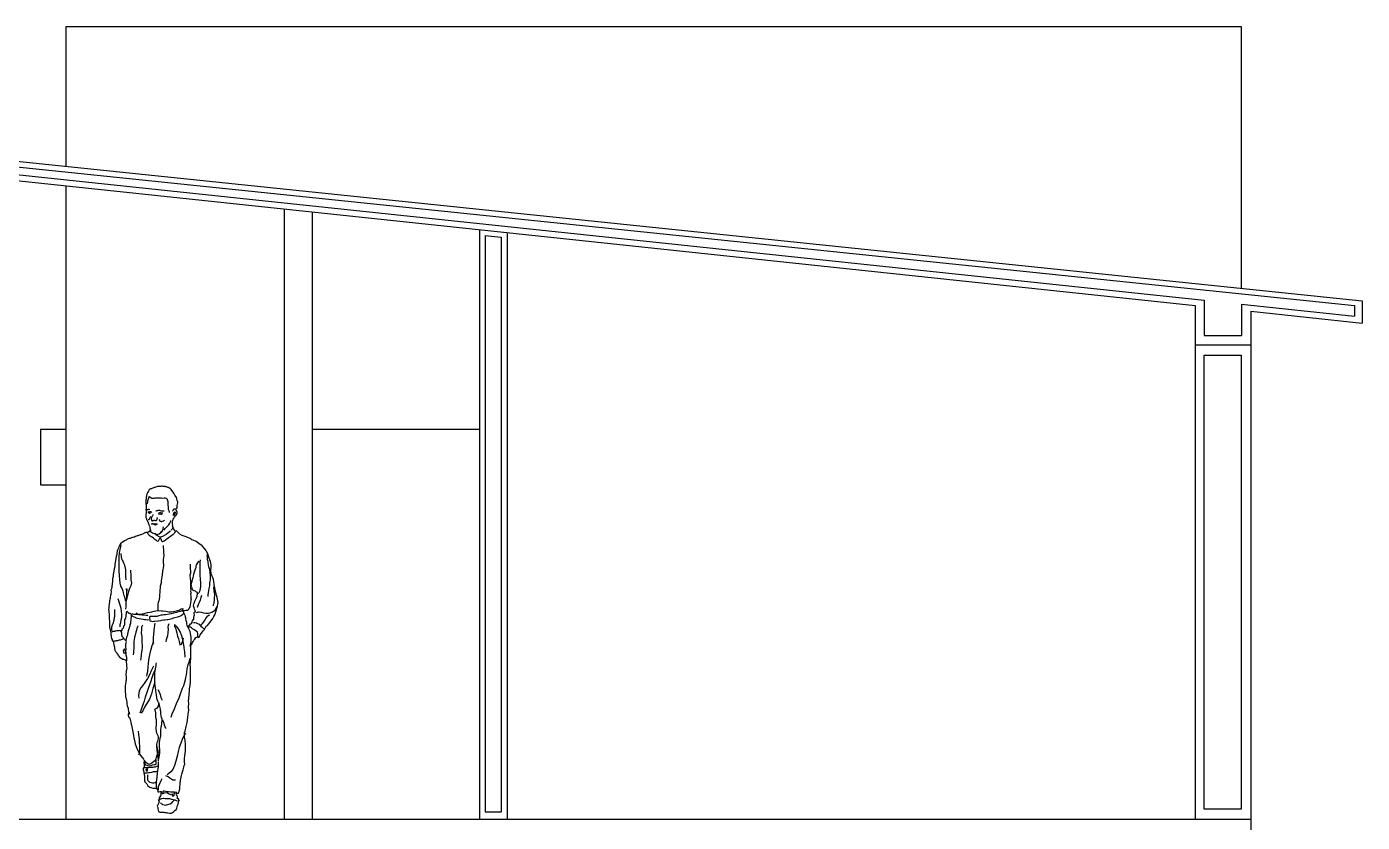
# Model space of a CAD drawing. Extents: x 152 to 700, y -120 to 84.
# Drawn here: x 167.97 to 175.16, y 58.14 to 62.42 of the extents above; entities that cross this region are included whole.
import ezdxf

# ---------------------------------------------------------------- set-up
doc = ezdxf.new("R2010")
doc.units = 0
doc.header["$LTSCALE"] = 0.03
doc.layers.get('0').update_dxf_attribs({"linetype": 'CONTINUOUS'})
doc.layers.add('CALIDAD', color=30, linetype='CONTINUOUS')
doc.layers.add('MUEBLES', color=8, linetype='CONTINUOUS')

msp = doc.modelspace()

# ---------------------------------------------------------------- linework, layer by layer
at = {"ltscale": 0.03}
for p, q in [((174.5055, 62.4208), (168.1804, 62.4208)), ((168.1804, 62.4208), (168.1804, 61.6692)), ((174.5055, 61.0134), (174.5055, 62.4208)), ((165.7054, 61.9258), (175.1554, 60.946)), ((165.7054, 61.8263), (174.2554, 60.9211)), ((168.1804, 61.5643), (168.1804, 58.1554)), ((169.3554, 61.4399), (169.3554, 58.1554)), ((169.5054, 61.424), (169.5054, 58.1554)), ((170.4054, 61.3287), (170.4054, 58.1554)), ((170.5554, 61.3128), (170.5554, 58.1554)), ((175.1554, 60.946), (175.1554, 60.8258)), ((174.2554, 60.9211), (174.2554, 58.1554)), ((174.5554, 60.8894), (174.5554, 55.1554)), ((174.5554, 60.8894), (175.1554, 60.8258)), ((174.2554, 60.7082), (174.5554, 60.7082)), ((168.0444, 60.2554), (168.0444, 59.9554)), ((168.0444, 60.2554), (168.1804, 60.2554)), ((169.5054, 60.2554), (170.4054, 60.2554)), ((168.0444, 59.9554), (168.1804, 59.9554)), ((164.5481, 58.1554), (174.5554, 58.1554))]:
    msp.add_line(p, q, dxfattribs=at)
at = {"layer": 'CALIDAD', "ltscale": 0.03}
for p, q in [((165.7334, 61.8927), (175.1138, 60.9201)), ((165.7334, 61.8559), (174.3053, 60.9484)), ((170.437, 61.2966), (170.437, 58.1946)), ((170.437, 61.2966), (170.5216, 61.2876)), ((170.5216, 61.2876), (170.5216, 58.1946)), ((174.3053, 60.9484), (174.3053, 60.758)), ((174.5055, 60.9272), (174.5055, 60.758)), ((174.5055, 60.9272), (175.1138, 60.8628)), ((175.1138, 60.9201), (175.1138, 60.8628)), ((174.3053, 60.758), (174.5055, 60.758)), ((170.437, 58.1946), (170.5216, 58.1946))]:
    msp.add_line(p, q, dxfattribs=at)
msp.add_lwpolyline([(174.305, 60.6532), (174.5038, 60.6532), (174.5038, 58.2099), (174.305, 58.2099)], close=True, dxfattribs=at)
at = {"layer": 'MUEBLES', "ltscale": 0.03}
for points in [[(168.7435, 59.9338), (168.7426, 59.9351), (168.7388, 59.937), (168.7372, 59.9376), (168.7347, 59.9381), (168.7317, 59.94), (168.7293, 59.9406), (168.726, 59.9419), (168.7211, 59.9441), (168.7189, 59.9447), (168.7143, 59.9455), (168.7113, 59.9455), (168.7042, 59.946), (168.6988, 59.9471), (168.6947, 59.9471), (168.6911, 59.9468), (168.6868, 59.9468), (168.677, 59.9458), (168.6729, 59.9455), (168.6696, 59.9441), (168.6625, 59.9419), (168.6584, 59.9409), (168.6563, 59.94), (168.6519, 59.9381), (168.6486, 59.937), (168.6429, 59.9354), (168.6402, 59.9343), (168.6361, 59.933), (168.6328, 59.9313), (168.6301, 59.93), (168.6285, 59.9289), (168.6263, 59.9261), (168.6257, 59.9242), (168.6241, 59.921), (168.6211, 59.9155), (168.62, 59.9141), (168.6178, 59.9092), (168.6162, 59.9046), (168.6157, 59.9027), (168.6146, 59.8989), (168.6143, 59.8973), (168.6132, 59.8932), (168.6129, 59.8921), (168.6124, 59.8874), (168.6121, 59.8828), (168.6118, 59.8809), (168.6118, 59.879), (168.6118, 59.8776), (168.6102, 59.8727), (168.6102, 59.8725), (168.6105, 59.8678), (168.6102, 59.8624), (168.6097, 59.8537), (168.6116, 59.8477), (168.6121, 59.8419), (168.6124, 59.8392), (168.6124, 59.8351), (168.6124, 59.8302), (168.6124, 59.825), (168.6118, 59.824), (168.611, 59.8229), (168.611, 59.821), (168.6124, 59.818), (168.6129, 59.8141), (168.6135, 59.8122), (168.6129, 59.8095), (168.6124, 59.8071), (168.6121, 59.8049), (168.6116, 59.8016), (168.6113, 59.7981), (168.6113, 59.7923), (168.611, 59.7899), (168.611, 59.7877), (168.611, 59.7828), (168.611, 59.7787), (168.6118, 59.7765), (168.6137, 59.7735), (168.6148, 59.7689), (168.6157, 59.7673), (168.617, 59.7637), (168.6181, 59.761), (168.6192, 59.7575), (168.623, 59.7539), (168.6233, 59.7509), (168.6238, 59.7485), (168.6244, 59.7455), (168.6255, 59.7444), (168.626, 59.743), (168.6274, 59.7414), (168.629, 59.7338), (168.6306, 59.7318), (168.6317, 59.7294), (168.6323, 59.7275), (168.6323, 59.7253), (168.6328, 59.7207), (168.6336, 59.7179), (168.6336, 59.716), (168.6336, 59.7141), (168.6336, 59.7109), (168.6334, 59.7076), (168.6312, 59.707), (168.6304, 59.7062), (168.6293, 59.7016), (168.6252, 59.7013), (168.6227, 59.7002), (168.6208, 59.6991), (168.6195, 59.6991), (168.617, 59.6981), (168.6143, 59.6981), (168.6105, 59.6978), (168.6075, 59.6972), (168.6042, 59.6959), (168.602, 59.6948), (168.5993, 59.6937), (168.5966, 59.6921), (168.5925, 59.6893), (168.5843, 59.6866), (168.5797, 59.6858), (168.5756, 59.685), (168.5707, 59.6828), (168.5666, 59.6812), (168.5631, 59.6803), (168.5595, 59.679), (168.5546, 59.6765), (168.5486, 59.6741), (168.5467, 59.6733), (168.5413, 59.6719), (168.5394, 59.6711), (168.5339, 59.6694), (168.5293, 59.6678), (168.5257, 59.6659), (168.5206, 59.6664), (168.5165, 59.6651), (168.5124, 59.6634), (168.5086, 59.661), (168.505, 59.658), (168.4996, 59.6553), (168.4958, 59.6536), (168.4827, 59.6446), (168.4791, 59.6422), (168.4756, 59.6406), (168.4729, 59.6359), (168.4701, 59.6321), (168.468, 59.6286), (168.4658, 59.6223), (168.4628, 59.6147), (168.4611, 59.6098), (168.4562, 59.5991), (168.4543, 59.5855), (168.4538, 59.5795), (168.4505, 59.5692), (168.4483, 59.5572), (168.4464, 59.5471), (168.4462, 59.5392), (168.4445, 59.5269), (168.4429, 59.5163), (168.4404, 59.5024), (168.4374, 59.4904), (168.4347, 59.4732), (168.4339, 59.4623), (168.4314, 59.4484), (168.4309, 59.4359), (168.4295, 59.4217), (168.4276, 59.4062), (168.4268, 59.4021), (168.4265, 59.3978), (168.4268, 59.3958), (168.4246, 59.3912), (168.423, 59.3877), (168.4233, 59.3787), (168.4227, 59.3724), (168.4216, 59.3648), (168.4197, 59.3588), (168.4186, 59.3498), (168.4178, 59.3416), (168.4173, 59.3389), (168.4143, 59.3318), (168.4143, 59.3253), (168.414, 59.3138), (168.4132, 59.3092), (168.4107, 59.3018), (168.4105, 59.2918), (168.4102, 59.2841), (168.411, 59.2757), (168.4121, 59.2675), (168.4124, 59.261), (168.4124, 59.2561), (168.4135, 59.2457), (168.4137, 59.2345), (168.4143, 59.2234), (168.4143, 59.2193), (168.4154, 59.2092), (168.4143, 59.1983), (168.4156, 59.1893), (168.4178, 59.1768), (168.42, 59.1678), (168.4214, 59.162), (168.4222, 59.1544), (168.4227, 59.1492), (168.4235, 59.1408), (168.4241, 59.1345), (168.4257, 59.1283), (168.4287, 59.1225), (168.4293, 59.1174), (168.4301, 59.1163), (168.4339, 59.1149), (168.4353, 59.1149), (168.4372, 59.1146), (168.4404, 59.1146), (168.4434, 59.1152), (168.447, 59.1157), (168.4486, 59.116), (168.453, 59.1171), (168.4565, 59.1171), (168.4598, 59.1176), (168.4641, 59.1193), (168.469, 59.1201), (168.4726, 59.1209), (168.475, 59.1214), (168.4789, 59.1231), (168.4824, 59.1253), (168.4859, 59.1269), (168.49, 59.128), (168.4903, 59.1323), (168.4884, 59.134), (168.4854, 59.137), (168.4827, 59.1383), (168.4824, 59.1421), (168.4821, 59.1471), (168.4819, 59.1511), (168.481, 59.1569), (168.4797, 59.1618), (168.4783, 59.1645), (168.4778, 59.1678), (168.4769, 59.1694), (168.4726, 59.1702), (168.4688, 59.1705), (168.4628, 59.1702), (168.4595, 59.1694), (168.4557, 59.1691), (168.4524, 59.1689), (168.4478, 59.1678), (168.4442, 59.1667), (168.441, 59.1661), (168.4355, 59.165), (168.4317, 59.165), (168.4268, 59.162)], [(168.7764, 59.8264), (168.777, 59.8291), (168.7786, 59.8343), (168.7797, 59.8438), (168.7816, 59.8515), (168.7822, 59.8575), (168.7819, 59.8637), (168.7778, 59.8746), (168.7775, 59.8825), (168.7759, 59.8874), (168.7672, 59.8989), (168.7606, 59.9101), (168.7571, 59.9163), (168.7495, 59.9253), (168.7462, 59.93), (168.741, 59.9362)], [(168.7386, 59.8068), (168.7369, 59.8101), (168.7356, 59.8131), (168.7353, 59.8152), (168.7342, 59.8185), (168.7331, 59.8223), (168.732, 59.8319), (168.7317, 59.8373), (168.7312, 59.8452), (168.7312, 59.8534), (168.7301, 59.8632), (168.7285, 59.8692), (168.7274, 59.8738), (168.7266, 59.8768), (168.7222, 59.8814), (168.7157, 59.8828), (168.7089, 59.8825), (168.6993, 59.882), (168.6933, 59.8825), (168.6841, 59.8825), (168.6715, 59.8828), (168.6663, 59.8828), (168.6582, 59.8828), (168.6533, 59.8823), (168.6424, 59.882), (168.6399, 59.8839), (168.6296, 59.891), (168.6252, 59.8864), (168.6252, 59.8855), (168.6249, 59.8828), (168.6219, 59.8733), (168.6197, 59.8695), (168.6187, 59.8602), (168.6151, 59.8504)], [(168.6306, 59.8207), (168.6301, 59.821), (168.6296, 59.8218), (168.6279, 59.822), (168.6238, 59.8218), (168.6208, 59.8212), (168.6184, 59.8201), (168.6154, 59.8185), (168.6135, 59.8174)], [(168.6434, 59.8054), (168.6415, 59.8087), (168.6372, 59.8103), (168.6347, 59.8101), (168.6328, 59.8101), (168.6296, 59.8103), (168.6238, 59.8087), (168.6211, 59.8087), (168.6227, 59.8081), (168.6257, 59.8068), (168.6293, 59.8081), (168.6317, 59.8087), (168.6377, 59.8095)], [(168.6364, 59.8035), (168.6345, 59.8022), (168.6325, 59.8016), (168.6301, 59.8008), (168.6293, 59.8008), (168.6257, 59.8002)], [(168.6432, 59.7831), (168.6448, 59.7853), (168.6464, 59.7874), (168.6484, 59.7899), (168.6497, 59.7934), (168.6508, 59.7956)], [(168.665, 59.8158), (168.6661, 59.8158), (168.6693, 59.8169), (168.6726, 59.8177), (168.6775, 59.8182), (168.6813, 59.8185), (168.6838, 59.8182), (168.687, 59.8169), (168.6936, 59.816), (168.6963, 59.8155), (168.6999, 59.8152), (168.702, 59.8152), (168.705, 59.8147), (168.7089, 59.8152)], [(168.6699, 58.3192), (168.6726, 58.314), (168.6751, 58.3069), (168.6759, 58.3026), (168.6805, 58.3028), (168.6881, 58.3045), (168.6944, 58.3039), (168.6952, 58.302), (168.6914, 58.2933), (168.6903, 58.2865), (168.689, 58.2805), (168.6813, 58.2712), (168.6821, 58.2598), (168.6772, 58.2557), (168.6819, 58.2549), (168.6802, 58.2481), (168.6797, 58.2434), (168.6764, 58.2372), (168.6721, 58.2257), (168.6742, 58.2189), (168.6748, 58.211), (168.6761, 58.2047), (168.6791, 58.1974), (168.6857, 58.1927), (168.6941, 58.1927), (168.6985, 58.1927), (168.7078, 58.1925), (168.7108, 58.1922), (168.7151, 58.1919), (168.7211, 58.1911), (168.7263, 58.1903), (168.7375, 58.1878), (168.7467, 58.1887), (168.7533, 58.1922), (168.7598, 58.196), (168.7661, 58.2015), (168.7729, 58.208), (168.7751, 58.2102), (168.7778, 58.2151), (168.7792, 58.2214), (168.7811, 58.2284), (168.7846, 58.2369), (168.7857, 58.2451), (168.7873, 58.2573), (168.7901, 58.2552), (168.7871, 58.265), (168.7811, 58.2655), (168.7813, 58.2759), (168.7797, 58.2835), (168.7751, 58.2851), (168.7743, 58.296), (168.7852, 58.2949), (168.7857, 58.2958), (168.7884, 58.3018), (168.7895, 58.3047), (168.7903, 58.3083), (168.7909, 58.3102), (168.7922, 58.314), (168.7928, 58.3189), (168.7931, 58.3249), (168.7941, 58.3325), (168.7944, 58.3399), (168.7952, 58.347), (168.7958, 58.3522), (168.7969, 58.3584), (168.7977, 58.3663), (168.7988, 58.3721), (168.8012, 58.3819), (168.8026, 58.39), (168.805, 58.3985), (168.808, 58.4105), (168.8105, 58.4214), (168.8124, 58.4279), (168.8151, 58.4358), (168.8173, 58.444), (168.8195, 58.4511), (168.8192, 58.4636), (168.8192, 58.4824), (168.8208, 58.4958), (168.8225, 58.5094), (168.8241, 58.5211), (168.8241, 58.5364), (168.8236, 58.5484), (168.823, 58.5609), (168.8225, 58.5751), (168.8219, 58.5811), (168.8189, 58.5971), (168.8176, 58.6064), (168.8176, 58.6217), (168.8217, 58.6304), (168.8263, 58.6446), (168.8282, 58.6541), (168.832, 58.6751), (168.8369, 58.7026), (168.8383, 58.7214), (168.8416, 58.7432), (168.8407, 58.7587), (168.8413, 58.7794), (168.8402, 58.7917), (168.8429, 58.8241), (168.8432, 58.8329), (168.8446, 58.8408), (168.8459, 58.8579), (168.8481, 58.8748), (168.8503, 58.8944), (168.85, 58.9056), (168.8514, 58.9359), (168.8508, 58.9459), (168.85, 58.9743), (168.8492, 58.9868), (168.8519, 59.0203), (168.8519, 59.028), (168.8527, 59.047), (168.853, 59.0615), (168.8533, 59.0849), (168.8538, 59.0931), (168.8576, 59.098), (168.862, 59.1065), (168.8655, 59.1122), (168.8696, 59.1184), (168.8748, 59.1253), (168.8803, 59.1334), (168.8846, 59.1348), (168.8901, 59.1364), (168.8925, 59.1337), (168.8969, 59.1348), (168.8996, 59.1397), (168.9021, 59.1484), (168.9078, 59.1541), (168.9146, 59.1634), (168.9198, 59.1694), (168.9258, 59.1762), (168.9342, 59.1942), (168.9421, 59.198), (168.9481, 59.2046), (168.9566, 59.2155), (168.9718, 59.2353), (168.9759, 59.246), (168.9816, 59.2558), (168.9854, 59.2645), (168.9879, 59.2724), (168.9909, 59.283), (168.9923, 59.2898), (168.9969, 59.3029), (168.9974, 59.3127), (168.9993, 59.322), (168.9969, 59.3394), (168.995, 59.3479), (168.9909, 59.3615), (168.989, 59.3691), (168.983, 59.3885), (168.9819, 59.401), (168.9784, 59.4166), (168.9762, 59.4343), (168.9748, 59.4463), (168.9696, 59.4593), (168.9664, 59.467), (168.9617, 59.4762), (168.9601, 59.498), (168.9623, 59.5108), (168.9612, 59.5247), (168.9585, 59.5427), (168.9514, 59.5613), (168.9503, 59.5662), (168.9435, 59.5839), (168.9367, 59.5961), (168.9339, 59.6032), (168.9269, 59.613), (168.9127, 59.6277), (168.895, 59.6397), (168.8816, 59.6493), (168.8658, 59.658), (168.8582, 59.6599), (168.8519, 59.6637), (168.8372, 59.6708), (168.8217, 59.6776), (168.8119, 59.6806), (168.8053, 59.6833), (168.7941, 59.6902), (168.7857, 59.697), (168.7748, 59.7068), (168.7663, 59.7051), (168.7653, 59.7117), (168.7587, 59.7209), (168.7563, 59.7299), (168.7546, 59.734), (168.7549, 59.7381), (168.7535, 59.7455), (168.7538, 59.7496), (168.7544, 59.7558), (168.7549, 59.7637), (168.7574, 59.7697), (168.762, 59.7784), (168.7644, 59.7809), (168.7707, 59.788), (168.774, 59.7918), (168.7786, 59.8005), (168.7794, 59.8046), (168.7783, 59.8098), (168.7726, 59.8215), (168.7732, 59.8245), (168.7683, 59.824), (168.7617, 59.8237), (168.7579, 59.8199), (168.7549, 59.8158), (168.7538, 59.8139)], [(168.6761, 59.8013), (168.677, 59.8), (168.6808, 59.7986), (168.6865, 59.7975), (168.6879, 59.7981), (168.6903, 59.7983), (168.6941, 59.7978), (168.6977, 59.7978)], [(168.6786, 59.8011), (168.6802, 59.8016), (168.6824, 59.8038), (168.6854, 59.8057), (168.6879, 59.8057), (168.6895, 59.8051), (168.692, 59.8043), (168.6952, 59.8046), (168.6979, 59.8049), (168.7015, 59.8046)], [(168.7598, 59.8024), (168.762, 59.8043), (168.7628, 59.8065), (168.7639, 59.8081), (168.7672, 59.8103), (168.7677, 59.8081), (168.7685, 59.8049), (168.7672, 59.7989), (168.765, 59.7962), (168.7623, 59.7923), (168.7579, 59.7896), (168.7593, 59.7934), (168.7601, 59.7964), (168.7604, 59.7986), (168.7606, 59.8008), (168.7606, 59.8022)], [(168.6347, 59.7839), (168.6325, 59.7776), (168.6304, 59.7735), (168.6287, 59.7689), (168.6263, 59.7667), (168.623, 59.7659), (168.6222, 59.7659)], [(168.6421, 59.7836), (168.6415, 59.7801), (168.6413, 59.7749), (168.6383, 59.7719), (168.6385, 59.7695), (168.6413, 59.7662), (168.6415, 59.7637), (168.6426, 59.7624), (168.644, 59.7621), (168.6462, 59.7607), (168.6484, 59.7624), (168.6511, 59.7637), (168.6533, 59.7648), (168.6571, 59.7643), (168.6617, 59.7629), (168.6655, 59.7629), (168.668, 59.764), (168.6702, 59.767), (168.6718, 59.7714), (168.6726, 59.7738), (168.6723, 59.7754), (168.6707, 59.7771), (168.6688, 59.7787)], [(168.6394, 59.7447), (168.6405, 59.7449), (168.6437, 59.746), (168.6475, 59.7463), (168.6527, 59.7452), (168.656, 59.7449), (168.6614, 59.7447), (168.6672, 59.7447), (168.6707, 59.7433), (168.665, 59.7392), (168.6633, 59.7392), (168.6612, 59.7387), (168.6587, 59.7392), (168.6554, 59.7408), (168.6524, 59.7433), (168.6508, 59.7441), (168.6486, 59.7447), (168.6464, 59.7449), (168.6443, 59.7457), (168.6426, 59.7468)], [(168.6808, 59.7686), (168.6832, 59.7667), (168.6841, 59.764), (168.6851, 59.7613), (168.686, 59.7599), (168.6865, 59.7591), (168.693, 59.758), (168.696, 59.7583), (168.6982, 59.7594), (168.7048, 59.7621), (168.7102, 59.7643)], [(168.6936, 59.6994), (168.6944, 59.7), (168.6958, 59.7013), (168.6982, 59.7043), (168.7009, 59.7092), (168.7023, 59.7122), (168.7031, 59.7163), (168.7039, 59.7204), (168.7056, 59.7288)], [(168.7069, 59.7114), (168.7102, 59.7149), (168.714, 59.7193), (168.717, 59.7226), (168.723, 59.7286), (168.7255, 59.731), (168.7296, 59.734), (168.7345, 59.7397), (168.7402, 59.7482), (168.7445, 59.7591), (168.7456, 59.7632)], [(168.7544, 59.7234), (168.7544, 59.7218), (168.7511, 59.7149), (168.7475, 59.7106)], [(168.7683, 59.7046), (168.7677, 59.7), (168.7655, 59.6959), (168.7628, 59.6923), (168.7593, 59.6888), (168.7549, 59.6858), (168.75, 59.682), (168.7424, 59.6765), (168.7377, 59.6733), (168.7312, 59.6684), (168.7247, 59.6648), (168.7159, 59.6577), (168.7089, 59.6515), (168.7039, 59.6493), (168.7001, 59.6487), (168.699, 59.6482), (168.6974, 59.6523), (168.6955, 59.6569), (168.6925, 59.6629), (168.6892, 59.6659), (168.687, 59.6684), (168.6865, 59.6697), (168.6849, 59.6681), (168.6832, 59.6662), (168.6819, 59.6629), (168.6808, 59.6591), (168.6775, 59.6512), (168.6751, 59.6498), (168.6718, 59.6528), (168.6674, 59.6555), (168.6639, 59.6577), (168.6587, 59.6618), (168.6511, 59.6684), (168.6454, 59.6727), (168.6388, 59.6754), (168.6331, 59.6787), (168.629, 59.6825), (168.6257, 59.6855), (168.623, 59.6888), (168.6208, 59.6931), (168.62, 59.6959)], [(168.7435, 59.7057), (168.738, 59.7019), (168.7285, 59.6942), (168.7206, 59.6882), (168.7157, 59.6855), (168.7042, 59.679), (168.6996, 59.6768), (168.6952, 59.6752), (168.6911, 59.6733), (168.6879, 59.6738), (168.6791, 59.6773), (168.6751, 59.6803), (168.6685, 59.6847), (168.6636, 59.6907), (168.6628, 59.6915), (168.6576, 59.691), (168.6459, 59.6953), (168.6413, 59.6983), (168.638, 59.703), (168.638, 59.7087), (168.6358, 59.7144)], [(168.6617, 59.6874), (168.6652, 59.688), (168.6748, 59.6896), (168.683, 59.6918), (168.6917, 59.6983), (168.6969, 59.706)], [(168.4764, 59.6316), (168.4737, 59.6207), (168.4704, 59.6076), (168.4671, 59.5918), (168.4652, 59.5667), (168.4647, 59.5555), (168.4652, 59.5302), (168.465, 59.5133), (168.4647, 59.4912), (168.4669, 59.4678), (168.4682, 59.4452), (168.4704, 59.425), (168.4748, 59.4106), (168.4832, 59.3948), (168.4865, 59.3849), (168.4887, 59.373), (168.4928, 59.3588), (168.4952, 59.3517), (168.4998, 59.3343), (168.5007, 59.3318)], [(168.4761, 59.5852), (168.4761, 59.5833), (168.4761, 59.5795), (168.4769, 59.5686), (168.4797, 59.5577), (168.4827, 59.5501), (168.4881, 59.5403), (168.4911, 59.5351), (168.4938, 59.528), (168.4979, 59.5149), (168.4996, 59.5059), (168.5007, 59.4969), (168.5007, 59.4899), (168.5007, 59.4825), (168.5009, 59.4721), (168.5009, 59.4642), (168.5017, 59.4569), (168.5026, 59.4493), (168.5028, 59.4435)], [(168.7039, 59.6283), (168.7042, 59.6253), (168.7042, 59.6215), (168.7042, 59.6174), (168.7053, 59.6092), (168.7053, 59.6065), (168.7053, 59.601), (168.7053, 59.5978), (168.7056, 59.594), (168.7059, 59.5893), (168.7072, 59.5762), (168.705, 59.5629), (168.7039, 59.5544), (168.7045, 59.5474), (168.7037, 59.5438), (168.7045, 59.5354), (168.7048, 59.5305), (168.7048, 59.5231), (168.7053, 59.5174), (168.7034, 59.5106), (168.7018, 59.4964), (168.7009, 59.4918), (168.7001, 59.482), (168.699, 59.4768), (168.6982, 59.4697), (168.6966, 59.4596), (168.695, 59.4493), (168.6936, 59.4386), (168.6922, 59.428), (168.6898, 59.4157), (168.6884, 59.4092), (168.6868, 59.3988), (168.6857, 59.3904), (168.6857, 59.3781), (168.6843, 59.3637), (168.6832, 59.3531), (168.6813, 59.3405), (168.68, 59.3304), (168.6772, 59.3225), (168.6756, 59.3144), (168.6756, 59.3073), (168.6756, 59.295), (168.6756, 59.2841), (168.6751, 59.2779)], [(168.9397, 59.5814), (168.9397, 59.5795), (168.9397, 59.5768), (168.9397, 59.5732), (168.9394, 59.5708), (168.9397, 59.5683), (168.9402, 59.5629), (168.9407, 59.5588), (168.9413, 59.5539), (168.9421, 59.549), (168.9435, 59.5438), (168.9437, 59.5414), (168.944, 59.5386), (168.9443, 59.5346), (168.9454, 59.5283), (168.9462, 59.5223), (168.9484, 59.5149), (168.9511, 59.5043), (168.9522, 59.4975), (168.9544, 59.4847), (168.9552, 59.4765), (168.9557, 59.4689), (168.9566, 59.461), (168.9571, 59.4525), (168.9563, 59.4463), (168.9549, 59.4354), (168.9538, 59.4264), (168.9527, 59.4157), (168.9522, 59.4108), (168.9495, 59.3972), (168.9476, 59.3871), (168.947, 59.3847), (168.9459, 59.3749), (168.9446, 59.3637), (168.9446, 59.355)], [(168.8533, 59.4176), (168.8527, 59.4236), (168.8525, 59.4318), (168.8522, 59.4381), (168.8506, 59.4503), (168.85, 59.4558), (168.8495, 59.4637), (168.8495, 59.4708), (168.8519, 59.4822), (168.8519, 59.4901), (168.8511, 59.5046), (168.8506, 59.5144), (168.8508, 59.5288)], [(168.8555, 59.4209), (168.8568, 59.4266), (168.8593, 59.4362), (168.8631, 59.4506), (168.8647, 59.4558), (168.8661, 59.4642), (168.8685, 59.4751), (168.8718, 59.486), (168.8743, 59.4926), (168.8778, 59.5035), (168.8805, 59.5111), (168.8808, 59.5136), (168.8813, 59.5155), (168.8835, 59.5253), (168.8942, 59.5414), (168.8955, 59.5455)], [(168.8944, 59.37), (168.8961, 59.373), (168.8974, 59.3754), (168.8991, 59.379), (168.9007, 59.3828), (168.9021, 59.3863), (168.9031, 59.392), (168.904, 59.3948), (168.9053, 59.4008), (168.9059, 59.4065), (168.9067, 59.4125), (168.9064, 59.4174), (168.9061, 59.4253), (168.9056, 59.4324), (168.9048, 59.4419), (168.904, 59.4525), (168.9034, 59.4632), (168.9029, 59.4708), (168.9029, 59.4773), (168.9026, 59.4836), (168.9034, 59.4997), (168.9034, 59.5125), (168.9034, 59.5152), (168.9026, 59.5198), (168.9026, 59.5228), (168.9021, 59.5272), (168.9029, 59.5386), (168.904, 59.5512)], [(168.5276, 59.495), (168.5279, 59.4948), (168.5287, 59.4869), (168.5295, 59.473), (168.5295, 59.4653), (168.5301, 59.4544), (168.5306, 59.4438), (168.5325, 59.4285), (168.529, 59.4111), (168.5227, 59.3975), (168.5165, 59.3814), (168.5143, 59.3661), (168.5107, 59.3517), (168.5067, 59.3386), (168.5037, 59.3253), (168.5023, 59.3182)], [(168.5028, 59.2866), (168.5031, 59.2896), (168.5047, 59.2975), (168.505, 59.3065), (168.505, 59.3141), (168.5053, 59.322), (168.5067, 59.3411), (168.5075, 59.3473), (168.5083, 59.3544), (168.5083, 59.3683), (168.5075, 59.3836), (168.5067, 59.3929), (168.5067, 59.3978), (168.5075, 59.3934), (168.508, 59.3836), (168.5094, 59.3809)], [(168.8571, 59.4087), (168.8568, 59.4103), (168.8565, 59.4127), (168.8565, 59.4152), (168.8555, 59.4155), (168.8533, 59.4152), (168.8514, 59.4117), (168.8514, 59.4087), (168.8514, 59.4054), (168.8514, 59.4018), (168.8514, 59.3994), (168.8519, 59.3901), (168.8503, 59.3828), (168.8519, 59.3762), (168.8519, 59.3702), (168.8514, 59.364), (168.8519, 59.3577), (168.853, 59.3457), (168.8535, 59.3397), (168.8522, 59.334), (168.8519, 59.3288), (168.85, 59.3212), (168.8484, 59.3073), (168.8473, 59.2991), (168.8429, 59.2893), (168.8402, 59.2852), (168.8375, 59.2803), (168.8361, 59.2798), (168.8345, 59.2792), (168.8315, 59.2792), (168.8271, 59.2789), (168.8249, 59.2787), (168.8168, 59.277), (168.8116, 59.2779), (168.808, 59.2773), (168.8097, 59.2759), (168.8129, 59.2732), (168.8129, 59.2686), (168.8138, 59.2648), (168.8149, 59.2642), (168.8165, 59.2615), (168.8187, 59.2569), (168.82, 59.2541), (168.8222, 59.2471), (168.8228, 59.2452), (168.8236, 59.24), (168.8247, 59.2343), (168.8258, 59.2264), (168.8274, 59.2206), (168.8285, 59.2163), (168.8293, 59.2075), (168.8293, 59.2067), (168.8315, 59.1996), (168.8323, 59.1947), (168.8326, 59.1923), (168.835, 59.1928), (168.8407, 59.1956), (168.844, 59.198), (168.8465, 59.1996), (168.8473, 59.2018), (168.85, 59.2065), (168.8533, 59.2078), (168.8557, 59.2097), (168.8593, 59.2135), (168.8598, 59.2204), (168.8617, 59.2228), (168.868, 59.2315), (168.8685, 59.2403), (168.8707, 59.2498), (168.8724, 59.2563), (168.8707, 59.2626), (168.871, 59.2689), (168.8743, 59.2721), (168.8775, 59.2721), (168.8751, 59.2789), (168.8721, 59.2866), (168.8702, 59.2928), (168.8683, 59.298), (168.8674, 59.3035), (168.8691, 59.3149), (168.8699, 59.3179), (168.8718, 59.3231), (168.8743, 59.3296), (168.8783, 59.3367), (168.8794, 59.3392), (168.8813, 59.343), (168.8838, 59.3473), (168.8873, 59.3566), (168.8884, 59.3683), (168.8876, 59.376), (168.883, 59.3779), (168.8775, 59.382), (168.8699, 59.3839), (168.8653, 59.3869), (168.8625, 59.3904), (168.8595, 59.3969), (168.8576, 59.4029)], [(168.9094, 59.3596), (168.9061, 59.3495), (168.9029, 59.3348), (168.8988, 59.3255), (168.8936, 59.3152), (168.8868, 59.2958), (168.8865, 59.295)], [(168.9737, 59.304), (168.9748, 59.3108), (168.9778, 59.3179), (168.9789, 59.3234), (168.9794, 59.3324), (168.9803, 59.3419), (168.9803, 59.3498), (168.9814, 59.3585), (168.9814, 59.3626), (168.9805, 59.3754), (168.9789, 59.383), (168.9778, 59.3923), (168.9762, 59.3948), (168.9767, 59.4043), (168.9786, 59.4087)], [(168.4282, 59.1705), (168.4274, 59.1724), (168.4274, 59.1806), (168.4282, 59.1901), (168.4309, 59.201), (168.4342, 59.2097), (168.4402, 59.2269), (168.4432, 59.2492), (168.4442, 59.2615), (168.4442, 59.2732), (168.4434, 59.2849)], [(168.472, 59.1907), (168.4723, 59.1958), (168.4729, 59.2029), (168.4753, 59.2135), (168.4786, 59.2283), (168.481, 59.2416), (168.4819, 59.2591), (168.4799, 59.2746), (168.4772, 59.2888), (168.4723, 59.3073), (168.465, 59.3307), (168.4611, 59.3413)], [(168.5347, 59.2623), (168.5448, 59.2599), (168.55, 59.2588), (168.5598, 59.2591), (168.574, 59.2593), (168.584, 59.2599), (168.5914, 59.2601), (168.6064, 59.264), (168.6203, 59.2675), (168.6334, 59.27), (168.6421, 59.2721), (168.6554, 59.2746), (168.6644, 59.2762), (168.6764, 59.2779), (168.6941, 59.2773), (168.702, 59.277), (168.7178, 59.2743), (168.7277, 59.273), (168.7334, 59.2721), (168.7486, 59.2716), (168.7595, 59.2732), (168.7729, 59.277), (168.78, 59.2792), (168.7892, 59.2806), (168.801, 59.2871), (168.8094, 59.2888), (168.8083, 59.2809), (168.8034, 59.277), (168.7961, 59.273), (168.7884, 59.271), (168.7816, 59.2694), (168.7748, 59.268), (168.7688, 59.2659), (168.7587, 59.2637), (168.7475, 59.2612), (168.7361, 59.2593), (168.7162, 59.2563), (168.7069, 59.2552), (168.7007, 59.2544), (168.6928, 59.2533), (168.6805, 59.2503), (168.6696, 59.2473), (168.6639, 59.2462), (168.6494, 59.2465), (168.6377, 59.2465), (168.6361, 59.2465), (168.6325, 59.2462), (168.6306, 59.2403), (168.6306, 59.2351), (168.6317, 59.228), (168.6317, 59.2242), (168.6325, 59.2236), (168.6415, 59.2206), (168.6451, 59.2204), (168.6527, 59.2206), (168.6593, 59.2206), (168.6742, 59.2225), (168.6794, 59.2234), (168.6903, 59.2247), (168.6955, 59.2261), (168.7061, 59.2277), (168.7127, 59.2283), (168.7255, 59.2302), (168.7282, 59.2307), (168.7372, 59.2323), (168.7443, 59.2343), (168.7522, 59.2364), (168.7595, 59.2392), (168.7666, 59.2403), (168.7819, 59.2438), (168.7931, 59.2476), (168.8012, 59.2525), (168.8097, 59.2588), (168.8127, 59.2629), (168.8157, 59.2659)], [(168.8835, 59.268), (168.8944, 59.2708), (168.9083, 59.2694), (168.9206, 59.2659), (168.9328, 59.264), (168.9484, 59.2648), (168.9571, 59.2664), (168.9655, 59.27), (168.9745, 59.2751), (168.983, 59.2809), (168.9882, 59.2904), (168.9931, 59.3002), (168.9944, 59.3024)], [(168.4778, 59.1691), (168.4786, 59.1691), (168.4808, 59.1689), (168.4816, 59.1689), (168.4819, 59.1702), (168.4827, 59.1721), (168.4829, 59.1751), (168.4829, 59.177), (168.4829, 59.1803), (168.4835, 59.1803), (168.4859, 59.1811), (168.4889, 59.1833), (168.49, 59.1857), (168.4908, 59.1877), (168.4917, 59.1904), (168.4917, 59.1917), (168.4922, 59.1942), (168.4925, 59.1958), (168.4938, 59.1988), (168.4949, 59.1994), (168.496, 59.2002), (168.4966, 59.2029), (168.4968, 59.2035), (168.4974, 59.2056), (168.4977, 59.2103), (168.4977, 59.2111), (168.4977, 59.2157), (168.4979, 59.2193), (168.4979, 59.2223), (168.4979, 59.2242), (168.4979, 59.2285), (168.4979, 59.2302), (168.4982, 59.2315), (168.502, 59.2362), (168.5034, 59.2422), (168.5042, 59.2473), (168.5042, 59.2514), (168.5053, 59.2555), (168.5053, 59.2588), (168.5058, 59.2612), (168.5061, 59.2631), (168.5064, 59.2667), (168.5067, 59.2697), (168.5067, 59.2719), (168.5075, 59.2759), (168.5086, 59.2746), (168.5097, 59.2732), (168.5121, 59.2708), (168.5148, 59.2686), (168.52, 59.2653), (168.5208, 59.2653), (168.5238, 59.2645), (168.5271, 59.2629), (168.5301, 59.2591), (168.5336, 59.2571), (168.5342, 59.2569), (168.5317, 59.2528), (168.5317, 59.2495), (168.5315, 59.2468), (168.5315, 59.2443), (168.5309, 59.2408), (168.5306, 59.2375), (168.5301, 59.2304), (168.5301, 59.2293), (168.5298, 59.2272), (168.5287, 59.2193), (168.5282, 59.2155), (168.5279, 59.2119), (168.5271, 59.2084), (168.5252, 59.2026), (168.5238, 59.1964), (168.5225, 59.1917), (168.5216, 59.1877), (168.5203, 59.1844), (168.5173, 59.1748), (168.5159, 59.1686), (168.5143, 59.1601), (168.5121, 59.1509), (168.511, 59.1457), (168.5069, 59.1345), (168.505, 59.1261), (168.5028, 59.1154), (168.5012, 59.1174), (168.4996, 59.1198), (168.4977, 59.122), (168.4938, 59.1253), (168.4919, 59.1277)], [(168.6246, 59.2283), (168.6195, 59.2264), (168.6113, 59.2288), (168.6039, 59.2293), (168.596, 59.2304), (168.5862, 59.2313), (168.5737, 59.2337), (168.5652, 59.2351), (168.5579, 59.2375), (168.5522, 59.2403), (168.5432, 59.2454), (168.5399, 59.2473), (168.5369, 59.2495), (168.5344, 59.2512)], [(168.6208, 59.2506), (168.6189, 59.2512), (168.6129, 59.252), (168.6031, 59.2531), (168.5914, 59.2539), (168.5832, 59.2547), (168.5734, 59.2563), (168.5652, 59.2593), (168.5582, 59.264)], [(168.8674, 59.2141), (168.8734, 59.2138), (168.8816, 59.2116), (168.8892, 59.2095), (168.898, 59.2046), (168.9021, 59.1988), (168.9064, 59.1945), (168.913, 59.189), (168.9157, 59.1866), (168.9189, 59.183), (168.9217, 59.1803)], [(168.9067, 59.1996), (168.9075, 59.1996), (168.9132, 59.2065), (168.9168, 59.2108), (168.9209, 59.2155), (168.9296, 59.2283), (168.9328, 59.2356), (168.9364, 59.2416), (168.9432, 59.2498), (168.9489, 59.2544), (168.9541, 59.2558)], [(168.5685, 59.1958), (168.5671, 59.1937), (168.5647, 59.1879), (168.5628, 59.1817), (168.5606, 59.1724), (168.5573, 59.1615), (168.5546, 59.1533), (168.5522, 59.1457), (168.55, 59.1356), (168.5475, 59.1209), (168.5464, 59.1144), (168.5459, 59.0958), (168.5459, 59.086), (168.5453, 59.0735), (168.5445, 59.0634), (168.5432, 59.0514), (168.5418, 59.0405)], [(168.593, 59.2002), (168.5876, 59.1893), (168.5873, 59.1836), (168.587, 59.1751), (168.586, 59.1612), (168.5857, 59.156), (168.5881, 59.1383), (168.5884, 59.1329), (168.5889, 59.1242), (168.5898, 59.11), (168.5898, 59.1024), (168.59, 59.0953), (168.5903, 59.0789), (168.5892, 59.0658), (168.5879, 59.0563), (168.5854, 59.0402), (168.5846, 59.0353), (168.583, 59.025), (168.5813, 59.0116)], [(168.6587, 59.2103), (168.6579, 59.2032), (168.6563, 59.1972), (168.6549, 59.1868), (168.653, 59.1727), (168.6527, 59.1656), (168.6519, 59.1533), (168.6519, 59.1479), (168.6508, 59.1345), (168.6503, 59.1225), (168.6497, 59.1111), (168.6489, 59.1021), (168.6481, 59.0961)], [(168.7336, 59.2075), (168.7309, 59.1988), (168.7293, 59.1882), (168.7298, 59.1768), (168.7287, 59.1601), (168.7271, 59.1424), (168.7238, 59.1318), (168.7198, 59.1201), (168.7178, 59.1105)], [(168.7642, 59.2029), (168.7653, 59.192), (168.7677, 59.1882), (168.7718, 59.1789), (168.7734, 59.1716), (168.777, 59.1588), (168.7783, 59.1484), (168.7808, 59.1402), (168.7819, 59.1345), (168.7854, 59.1258), (168.7892, 59.1124), (168.7909, 59.1065), (168.7939, 59.0917)], [(168.7669, 59.2035), (168.7688, 59.1969), (168.7713, 59.1969), (168.7802, 59.186), (168.7868, 59.1765), (168.7944, 59.1629), (168.8004, 59.1473), (168.8045, 59.1372), (168.8086, 59.1239), (168.8091, 59.1135), (168.8116, 59.1013), (168.8149, 59.0833), (168.8154, 59.0784), (168.8181, 59.0571), (168.8192, 59.047), (168.82, 59.0367), (168.8211, 59.0274)], [(168.8497, 59.0866), (168.8497, 59.0893), (168.8511, 59.0947), (168.8522, 59.1026), (168.8535, 59.1116), (168.8552, 59.1195), (168.8549, 59.1302), (168.8544, 59.1348), (168.853, 59.1435), (168.8511, 59.1541), (168.8486, 59.1656), (168.844, 59.1765), (168.838, 59.1866), (168.8339, 59.1937)], [(168.8903, 59.1348), (168.8909, 59.1427), (168.8909, 59.1473), (168.8906, 59.1558), (168.8876, 59.1618), (168.8813, 59.1672), (168.8743, 59.1727), (168.8683, 59.1765), (168.8623, 59.1803), (168.8568, 59.1847), (168.85, 59.1882), (168.844, 59.1898), (168.8394, 59.1909)], [(168.4363, 59.1116), (168.4361, 59.1089), (168.4366, 59.1032), (168.4374, 59.0964), (168.4393, 59.0866), (168.441, 59.0806), (168.4426, 59.0746), (168.4442, 59.065), (168.447, 59.0588), (168.4511, 59.0544), (168.4546, 59.0511), (168.4571, 59.0454), (168.4609, 59.0383), (168.4636, 59.0342), (168.4704, 59.0258), (168.474, 59.0233), (168.4783, 59.0217), (168.487, 59.0176), (168.49, 59.0165), (168.4955, 59.0146), (168.4985, 59.0133), (168.5017, 59.0119), (168.5039, 59.0111), (168.5053, 59.0034), (168.5053, 58.9988), (168.5058, 58.9925), (168.5064, 58.9841), (168.5069, 58.9789), (168.5075, 58.9688), (168.5061, 58.9601), (168.5053, 58.9544), (168.5042, 58.947), (168.5026, 58.9361), (168.5026, 58.932), (168.5045, 58.9214), (168.5045, 58.9165), (168.5042, 58.9034), (168.5031, 58.8993), (168.502, 58.8955), (168.5012, 58.8838), (168.4998, 58.8737), (168.499, 58.8661), (168.4988, 58.8604), (168.4998, 58.8457), (168.5001, 58.8369), (168.5012, 58.8296), (168.5017, 58.826), (168.5017, 58.8135), (168.5031, 58.8105), (168.5067, 58.795), (168.5083, 58.7865), (168.5086, 58.7762), (168.5105, 58.765), (168.5151, 58.7525), (168.5159, 58.7459), (168.5173, 58.7345), (168.523, 58.7211), (168.5203, 58.7315), (168.52, 58.7299), (168.5162, 58.7211), (168.5156, 58.7154), (168.5178, 58.7061), (168.5219, 58.7021), (168.5249, 58.698), (168.5268, 58.6909), (168.5274, 58.6873), (168.5295, 58.6767), (168.5315, 58.6664), (168.5325, 58.6617), (168.535, 58.6519), (168.5377, 58.6437), (168.5388, 58.6347), (168.5402, 58.626), (168.5426, 58.617), (168.544, 58.6048), (168.5459, 58.5939), (168.5492, 58.5802), (168.5508, 58.571), (168.5538, 58.5604), (168.559, 58.5467), (168.5628, 58.5369), (168.5636, 58.535), (168.5688, 58.5217), (168.5761, 58.5089), (168.5827, 58.4969), (168.5906, 58.4873), (168.599, 58.477)], [(168.505, 59.05), (168.5045, 59.053), (168.5031, 59.0547), (168.5009, 59.0596), (168.499, 59.0653), (168.4971, 59.0675), (168.4949, 59.0716), (168.4906, 59.0661), (168.4892, 59.0615), (168.49, 59.0547), (168.4906, 59.0517), (168.4922, 59.0506), (168.4938, 59.0503), (168.4974, 59.0495), (168.5004, 59.0495), (168.5017, 59.05)], [(168.5047, 59.1122), (168.5034, 59.1048), (168.5012, 59.0956), (168.5017, 59.0844), (168.5026, 59.0708), (168.5015, 59.0601), (168.5015, 59.0533), (168.5015, 59.0533), (168.5028, 59.0397), (168.5056, 59.0269), (168.5064, 59.0133), (168.5064, 59.0084)], [(168.6527, 59.1051), (168.6484, 59.1021), (168.6424, 59.0893), (168.6369, 59.0688), (168.6331, 59.056), (168.6309, 59.0402), (168.6285, 59.0304), (168.6241, 59.0108), (168.6227, 58.9934), (168.6216, 58.9756), (168.6187, 58.9487), (168.6159, 58.9361), (168.6132, 58.9255)], [(168.8119, 59.1307), (168.807, 59.1138), (168.7988, 59.092)], [(168.6819, 58.7808), (168.6778, 58.7841), (168.6751, 58.7912), (168.6718, 58.8002), (168.6699, 58.8086), (168.668, 58.8244), (168.665, 58.8459), (168.6639, 58.8511), (168.6617, 58.8623), (168.6603, 58.8746), (168.6593, 58.8871), (168.6587, 58.8974), (168.6587, 58.9064), (168.659, 58.9209), (168.6593, 58.9312), (168.6595, 58.9432), (168.6612, 58.9566), (168.6636, 58.9732), (168.6655, 58.9811), (168.6663, 58.9893), (168.6672, 58.998)], [(168.8462, 59.0212), (168.8456, 59.016), (168.8424, 58.9996), (168.8372, 58.9865), (168.8312, 58.965), (168.8285, 58.947), (168.8271, 58.9329), (168.8247, 58.9182), (168.8225, 58.9062), (168.817, 58.8855), (168.8129, 58.8732), (168.8067, 58.8582), (168.7971, 58.8342), (168.7876, 58.8072), (168.774, 58.7767), (168.762, 58.7476), (168.7505, 58.7217), (168.7451, 58.7037)], [(168.6514, 58.9792), (168.6366, 58.95), (168.6312, 58.9367), (168.6189, 58.9127), (168.6045, 58.892), (168.5919, 58.874), (168.5843, 58.8634), (168.5737, 58.8457), (168.571, 58.822), (168.5721, 58.8062)], [(168.6601, 58.9609), (168.6475, 58.9323), (168.6432, 58.9168), (168.638, 58.8993), (168.6301, 58.8781), (168.6236, 58.8596), (168.6162, 58.8383), (168.6075, 58.8124), (168.6007, 58.7909), (168.5958, 58.7773), (168.5887, 58.7574), (168.5835, 58.741), (168.5783, 58.7269)], [(168.6584, 58.8936), (168.6484, 58.8596), (168.641, 58.8304), (168.6309, 58.8018), (168.6157, 58.7789), (168.6039, 58.7593), (168.5939, 58.7394), (168.5851, 58.7269)], [(168.6753, 58.8528), (168.6819, 58.8405), (168.687, 58.8266), (168.6911, 58.8113), (168.6982, 58.7969)], [(168.6696, 58.5454), (168.6699, 58.5511), (168.6704, 58.5565), (168.6721, 58.5658), (168.674, 58.5745), (168.6767, 58.5813), (168.6789, 58.5917), (168.6791, 58.5974), (168.6761, 58.6042), (168.6729, 58.611), (168.6688, 58.6189), (168.6682, 58.6249), (168.6672, 58.6323), (168.6669, 58.6394), (168.6666, 58.6435), (168.6663, 58.6525), (168.6674, 58.6612), (168.668, 58.6688), (168.6685, 58.6759), (168.6685, 58.6819), (168.668, 58.6895), (168.6655, 58.6958), (168.6639, 58.7042), (168.6639, 58.7113), (168.6642, 58.7214), (168.6644, 58.7279), (168.6623, 58.7372), (168.6609, 58.7408), (168.6595, 58.7476), (168.6628, 58.7489), (168.6663, 58.7519), (168.6707, 58.7538), (168.6778, 58.7639), (168.6797, 58.7756), (168.6805, 58.7811), (168.6819, 58.7672), (168.6838, 58.762), (168.686, 58.7541), (168.687, 58.747), (168.6887, 58.732), (168.6892, 58.7219), (168.6917, 58.7113), (168.6933, 58.7045), (168.696, 58.6958), (168.6963, 58.6879), (168.6947, 58.6691), (168.6933, 58.6582), (168.6911, 58.6489), (168.69, 58.6375), (168.6895, 58.6271), (168.689, 58.6176), (168.6887, 58.6015), (168.6862, 58.5903), (168.6843, 58.58), (168.683, 58.5704), (168.6819, 58.5636), (168.6819, 58.5593), (168.6813, 58.5451), (168.6835, 58.5287), (168.6835, 58.5176), (168.6838, 58.5102), (168.683, 58.5001), (168.6805, 58.4887), (168.6786, 58.4786)], [(168.7007, 58.6912), (168.7018, 58.6865), (168.7067, 58.6732), (168.7099, 58.6634), (168.7132, 58.6546), (168.7162, 58.6459), (168.717, 58.6429)], [(168.5734, 58.502), (168.5745, 58.5059), (168.5778, 58.5159), (168.5783, 58.5249), (168.5778, 58.5484), (168.5772, 58.5666), (168.5759, 58.5862), (168.5721, 58.6113), (168.5701, 58.6298)], [(168.823, 58.6187), (168.8203, 58.6138), (168.8086, 58.5892), (168.7985, 58.5647), (168.7901, 58.5416), (168.7841, 58.5208), (168.7783, 58.4955), (168.7723, 58.4685), (168.7655, 58.4451), (168.7557, 58.423), (168.7445, 58.4105), (168.7347, 58.402), (168.7257, 58.3941)], [(168.6682, 58.5495), (168.6677, 58.5456), (168.6702, 58.5326), (168.6704, 58.5244), (168.6712, 58.5159), (168.6712, 58.5061), (168.6688, 58.4988), (168.6666, 58.4879), (168.665, 58.4802), (168.6628, 58.4742), (168.6584, 58.4702), (168.6519, 58.4642), (168.6429, 58.4573), (168.6364, 58.453), (168.6312, 58.4511), (168.6268, 58.4508), (168.6211, 58.4533), (168.6157, 58.4573), (168.6107, 58.4617), (168.6075, 58.4658), (168.6023, 58.4729)], [(168.6797, 58.4691), (168.6794, 58.4704), (168.6783, 58.4737), (168.6778, 58.477), (168.6772, 58.4832), (168.6767, 58.492), (168.6764, 58.4996), (168.6772, 58.5069), (168.6781, 58.5148), (168.6775, 58.5236), (168.6756, 58.5293), (168.674, 58.5386), (168.6718, 58.5443), (168.6699, 58.5519)], [(168.6028, 58.4721), (168.6012, 58.468), (168.6004, 58.4603), (168.6015, 58.4473), (168.6009, 58.4385), (168.6009, 58.4345), (168.5985, 58.432), (168.5963, 58.4285), (168.596, 58.4244), (168.5958, 58.4178), (168.5982, 58.4173), (168.5996, 58.4094), (168.6001, 58.4026), (168.6007, 58.396), (168.6026, 58.3865), (168.6037, 58.3767), (168.6037, 58.3723), (168.6031, 58.3628), (168.605, 58.3568), (168.6105, 58.3505), (168.6143, 58.3481), (168.6162, 58.3456), (168.6216, 58.3355), (168.626, 58.3315), (168.6325, 58.3271), (168.6426, 58.3244), (168.6492, 58.323), (168.6573, 58.3222), (168.6647, 58.3225), (168.6666, 58.3222), (168.6702, 58.3214)], [(168.6004, 58.4323), (168.6045, 58.4336), (168.6053, 58.4339), (168.6129, 58.4339), (168.6184, 58.4339), (168.6222, 58.4339), (168.6266, 58.4339), (168.635, 58.4347), (168.6405, 58.435), (168.6437, 58.435), (168.6489, 58.4361), (168.653, 58.4372), (168.659, 58.4377), (168.6625, 58.4377), (168.6663, 58.4388), (168.6707, 58.441), (168.674, 58.4424)], [(168.6053, 58.4682), (168.6058, 58.4565), (168.6061, 58.45), (168.6078, 58.4473), (168.6157, 58.4462), (168.6197, 58.4445), (168.6257, 58.4435), (168.6317, 58.4424), (168.6399, 58.4437), (168.647, 58.4486), (168.6546, 58.45), (168.6601, 58.4505), (168.6655, 58.4516), (168.6661, 58.4565), (168.6658, 58.4633), (168.6663, 58.4707), (168.6661, 58.4751)], [(168.6097, 58.4244), (168.6116, 58.4159), (168.6195, 58.4167), (168.6197, 58.426), (168.6148, 58.423)], [(168.6775, 58.465), (168.6767, 58.4614), (168.6764, 58.4535), (168.6764, 58.4462), (168.6761, 58.4366), (168.6753, 58.4276), (168.6729, 58.4178), (168.671, 58.4053), (168.6707, 58.3977), (168.6696, 58.3881), (168.6691, 58.3813), (168.668, 58.3696), (168.6663, 58.353), (168.6655, 58.3429), (168.6666, 58.3304), (168.6677, 58.323)], [(168.6034, 58.4028), (168.6056, 58.4039), (168.608, 58.4045), (168.6137, 58.4048), (168.6178, 58.405), (168.6249, 58.4061), (168.6293, 58.4064), (168.6407, 58.4091), (168.6426, 58.4094), (168.6475, 58.4105), (168.6522, 58.4118), (168.6554, 58.4121), (168.6601, 58.4124), (168.6658, 58.4129), (168.6696, 58.4135)], [(168.62, 58.3952), (168.6195, 58.3862), (168.6192, 58.3751), (168.62, 58.3669), (168.6216, 58.3631), (168.6293, 58.3549), (168.6383, 58.3535), (168.6464, 58.3513), (168.6535, 58.3505), (168.6598, 58.353), (168.6674, 58.3576)], [(168.6761, 58.3072), (168.6781, 58.317), (168.6794, 58.3317), (168.6851, 58.3481), (168.6928, 58.3633), (168.6985, 58.3751)], [(168.7702, 58.3658), (168.7549, 58.3658), (168.7388, 58.3759), (168.7304, 58.3843), (168.7189, 58.3898)], [(168.7034, 58.3045), (168.7012, 58.3018), (168.7004, 58.2925), (168.7004, 58.2928), (168.7004, 58.2933), (168.702, 58.2941), (168.7069, 58.296), (168.7116, 58.2977), (168.7206, 58.299), (168.7274, 58.2968), (168.7358, 58.2922), (168.7391, 58.2903), (168.7454, 58.2892), (168.7533, 58.2919), (168.7522, 58.281), (168.7571, 58.2805), (168.7601, 58.2797), (168.7634, 58.2857), (168.7644, 58.2949), (168.7636, 58.2998)], [(168.777, 58.2988), (168.7713, 58.3001), (168.7647, 58.3018), (168.7557, 58.3018), (168.7481, 58.3018), (168.7429, 58.3007), (168.7323, 58.3034), (168.726, 58.3034), (168.7178, 58.3047), (168.7089, 58.3061), (168.7029, 58.3064)], [(168.6808, 58.2598), (168.6879, 58.2647), (168.6909, 58.2658), (168.696, 58.2671), (168.7029, 58.2685), (168.7078, 58.2682), (168.714, 58.2674), (168.7203, 58.2671), (168.7247, 58.2669), (168.732, 58.2663), (168.7372, 58.2661), (168.7481, 58.2639), (168.7574, 58.262), (168.7658, 58.2606), (168.7732, 58.256), (168.7792, 58.2541)], [(168.6898, 58.2429), (168.6936, 58.2396), (168.6958, 58.2377), (168.7001, 58.2344), (168.7097, 58.2323), (168.7168, 58.2317), (168.7217, 58.2328), (168.7282, 58.2344), (168.7345, 58.2369), (168.7421, 58.2391), (168.7495, 58.2445), (168.7565, 58.2502), (168.7628, 58.2584)]]:
    msp.add_lwpolyline(points, dxfattribs=at)

doc.saveas('drawing.dxf')
